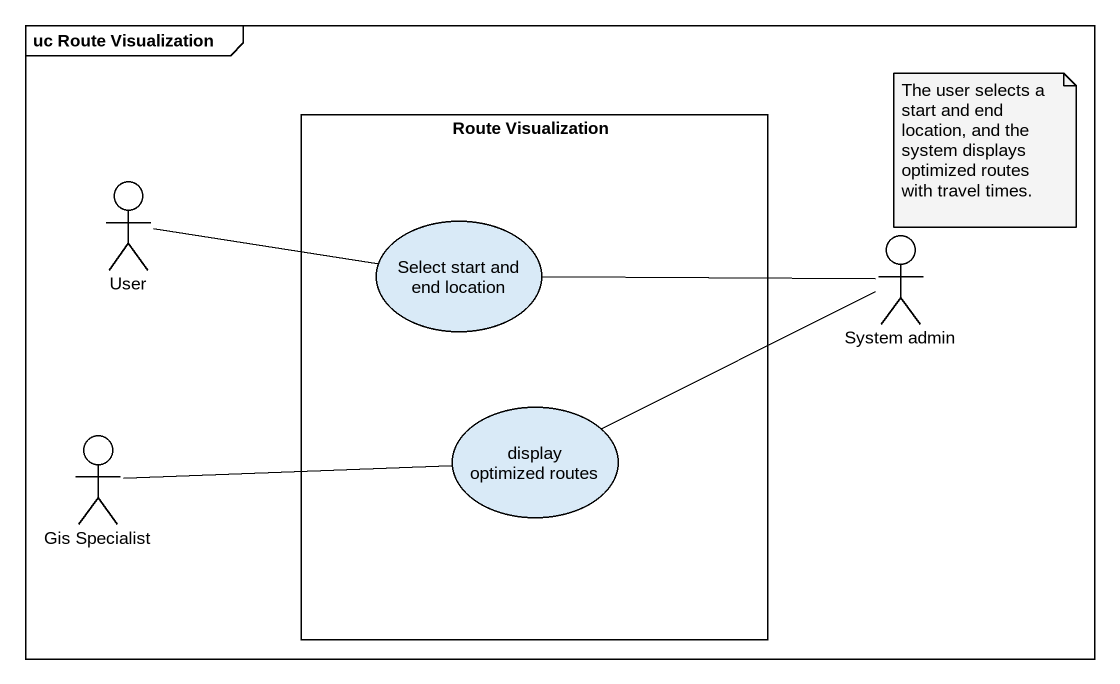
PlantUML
@startuml
mainframe uc Route Visualization
rectangle "Route Visualization" as Route_Visualization {
  usecase "Select start and end location" as Select_start_and_end
  usecase "display optimized routes" as display_optimized_routes
}
actor User
actor "System admin" as System_admin
actor "Gis Specialist" as Gis_Specialist
User -right- Select_start_and_end
System_admin -left- Select_start_and_end
System_admin -left- display_optimized_routes
Gis_Specialist -right- display_optimized_routes
note as N1
  The user selects a start and end location, and the system displays optimized routes with travel times.
end note
@enduml
